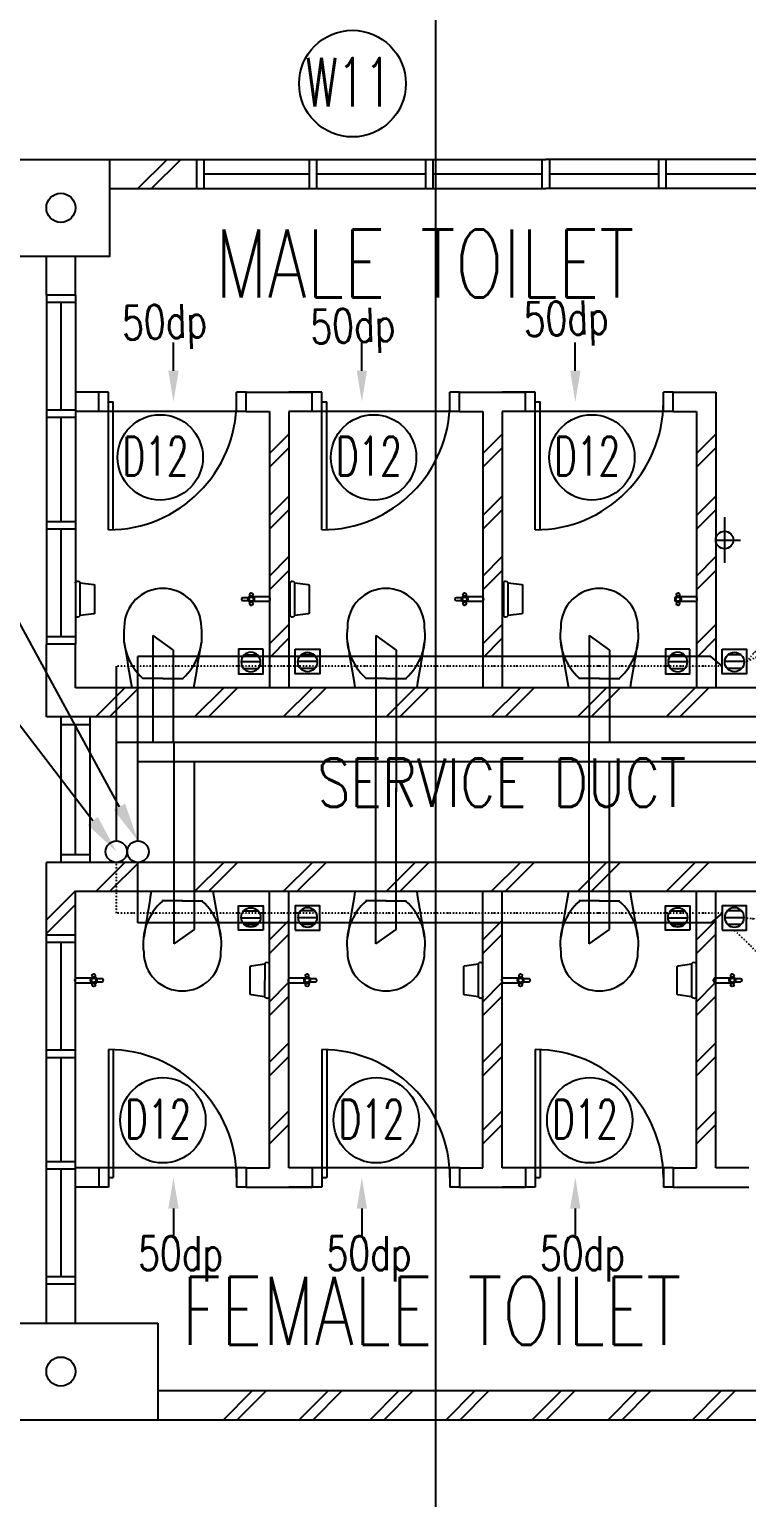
# Model space of a CAD drawing. Header units: feet. Extents: x 1613173 to 1750704, y -859418 to -757301.
# Drawn here: x 1630298 to 1633994, y -791074 to -783504 of the extents above; entities that cross this region are included whole.
import ezdxf
from ezdxf.enums import TextEntityAlignment as Align

# ---------------------------------------------------------------- set-up
doc = ezdxf.new("R2010")
doc.units = ezdxf.units.FT
doc.header["$LTSCALE"] = 13
doc.header["$MEASUREMENT"] = 0
doc.linetypes.add('DIVIDE', pattern=[1.25, 0.5, -0.25, 0, -0.25, 0, -0.25])
doc.layers.get('0').update_dxf_attribs({"linetype": 'CONTINUOUS'})
for name, color, linetype in [('AR', 7, 'CONTINUOUS'), ('COL', 3, 'CONTINUOUS'), ('DR', 7, 'CONTINUOUS'), ('FIT', 5, 'CONTINUOUS'), ('FITT', 5, 'CONTINUOUS'), ('H', 1, 'CONTINUOUS'), ('hatch', 7, 'CONTINUOUS'), ('PIPE', 5, 'DIVIDE'), ('RWDP', 145, 'CONTINUOUS'), ('SANI', 7, 'CONTINUOUS'), ('SP', 220, 'CONTINUOUS'), ('T25', 7, 'CONTINUOUS'), ('TEX', 2, 'CONTINUOUS'), ('txt', 7, 'CONTINUOUS'), ('VP', 100, 'CONTINUOUS'), ('WALL', 2, 'CONTINUOUS'), ('WIN', 5, 'CONTINUOUS'), ('WIN-T', 7, 'CONTINUOUS'), ('WP', 50, 'DIVIDE')]:
    doc.layers.add(name, color=color, linetype=linetype)
doc.styles.add('ROMANS', font='romans')

# ---------------------------------------------------------------- blocks, each defined once
blk = doc.blocks.new('100FT')
at = {"layer": 'PIPE', "linetype": 'Continuous'}
blk.add_circle((0, 0), 50, dxfattribs=at)
at = {"layer": 'WP', "linetype": 'Continuous'}
for p, q in [((-37.1, 33.5), (37.1, 33.5)), ((-49.9, -2.7), (49.9, -2.7)), ((-34, -36.7), (34, -36.7))]:
    blk.add_line(p, q, dxfattribs=at)
blk = doc.blocks.new('A$C7CE3714C')
at = {"layer": 'FIT'}
blk.add_lwpolyline([(0, 0), (126, 0), (126, 126), (0, 126)], close=True, dxfattribs=at)
at = {"layer": 'FIT', "xscale": -1}
blk.add_blockref('100FT', (63, 65.7), dxfattribs=at)

msp = doc.modelspace()

# ---------------------------------------------------------------- linework, layer by layer
at = {"color": 0}
for p, q in [((1631040.3, -785264.1), (1631040.3, -785117.8)), ((1631040.3, -785264.1), (1631040.3, -785117.8)), ((1632011.3, -785264.1), (1632011.3, -785117.8)), ((1632011.3, -785264.1), (1632011.3, -785117.8)), ((1633111.3, -785264.1), (1633111.3, -785117.8)), ((1633111.3, -785264.1), (1633111.3, -785117.8)), ((1630795.9, -786851.4), (1630795.9, -786851.4)), ((1630985.9, -786851.4), (1630880.4, -786851.4)), ((1630985, -786851.4), (1631090.5, -786851.4)), ((1631175, -786851.4), (1631175, -786851.4)), ((1631946.1, -786851.4), (1631946.1, -786851.4)), ((1632136.1, -786851.4), (1632030.6, -786851.4)), ((1632135.2, -786851.4), (1632240.7, -786851.4)), ((1632325.2, -786851.4), (1632325.2, -786851.4)), ((1633045.8, -786851.4), (1633045.7, -786851.4)), ((1633235.7, -786851.4), (1633130.2, -786851.4)), ((1633234.8, -786851.4), (1633340.3, -786851.4)), ((1633424.8, -786851.4), (1633424.8, -786851.4)), ((1631145.3, -786899.1), (1630825.6, -786899.1)), ((1632295.5, -786899.1), (1631975.8, -786899.1)), ((1633395.2, -786899.1), (1633075.4, -786899.1)), ((1631245.7, -787949.1), (1630926, -787949.1)), ((1632295.5, -787949.1), (1631975.8, -787949.1)), ((1633395.2, -787949.1), (1633075.4, -787949.1)), ((1630896.3, -787996.8), (1630896.3, -787996.8)), ((1631086.3, -787996.8), (1630980.8, -787996.8)), ((1631085.4, -787996.8), (1631190.9, -787996.8)), ((1631275.4, -787996.8), (1631275.4, -787996.8)), ((1631946.1, -787996.8), (1631946.1, -787996.8)), ((1632136.1, -787996.8), (1632030.6, -787996.8)), ((1632135.2, -787996.8), (1632240.7, -787996.8)), ((1632325.2, -787996.8), (1632325.2, -787996.8)), ((1633045.8, -787996.8), (1633045.7, -787996.8)), ((1633235.7, -787996.8), (1633130.2, -787996.8)), ((1633234.8, -787996.8), (1633340.3, -787996.8)), ((1633424.8, -787996.8), (1633424.8, -787996.8)), ((1631040.3, -789584.1), (1631040.3, -789730.4)), ((1632011.3, -789584.1), (1632011.3, -789730.4)), ((1633111.3, -789584.1), (1633111.3, -789730.4))]:
    msp.add_line(p, q, dxfattribs=at)
for centre, radius, start, end in [((1630984.2, -786584.2), 197.4, 88.97321, 180.48306), ((1630986.7, -786584.2), 197.4, 359.51694, 91.02679), ((1632134.4, -786584.2), 197.4, 88.97321, 180.48306), ((1632136.9, -786584.2), 197.4, 359.51694, 91.02679), ((1633234, -786584.2), 197.4, 88.97321, 180.48306), ((1633236.5, -786584.2), 197.4, 359.51694, 91.02679), ((1631080.4, -786628.9), 296.7, 171.65588, 228.23122), ((1630890.6, -786628.9), 296.7, 311.76878, 8.34412), ((1632230.5, -786628.9), 296.7, 171.65588, 228.23122), ((1632040.8, -786628.9), 296.7, 311.76878, 8.34412), ((1633330.2, -786628.9), 296.7, 171.65588, 228.23122), ((1633140.4, -786628.9), 296.7, 311.76878, 8.34412), ((1654755.1, -782824.6), 24273.9, 189.10107, 189.66319), ((1607215.8, -782824.6), 24273.9, 350.33681, 350.89893), ((1655905.3, -782824.6), 24273.9, 189.10107, 189.66319), ((1608366, -782824.6), 24273.9, 350.33681, 350.89893), ((1657004.9, -782824.6), 24273.9, 189.10107, 189.66319), ((1609465.6, -782824.6), 24273.9, 350.33681, 350.89893), ((1654855.5, -792023.6), 24273.9, 170.33681, 170.89893), ((1607316.2, -792023.6), 24273.9, 9.10107, 9.66319), ((1655905.3, -792023.6), 24273.9, 170.33681, 170.89893), ((1608366, -792023.6), 24273.9, 9.10107, 9.66319), ((1657004.9, -792023.6), 24273.9, 170.33681, 170.89893), ((1609465.6, -792023.6), 24273.9, 9.10107, 9.66319), ((1631180.7, -788219.3), 296.7, 131.76878, 188.34412), ((1630991, -788219.3), 296.7, 351.65588, 48.23122), ((1632230.5, -788219.3), 296.7, 131.76878, 188.34412), ((1632040.8, -788219.3), 296.7, 351.65588, 48.23122), ((1633330.2, -788219.3), 296.7, 131.76878, 188.34412), ((1633140.4, -788219.3), 296.7, 351.65588, 48.23122), ((1631084.6, -788264.1), 197.4, 179.51694, 271.02679), ((1631087.1, -788264.1), 197.4, 268.97321, 0.48306), ((1632134.4, -788264.1), 197.4, 179.51694, 271.02679), ((1632136.9, -788264.1), 197.4, 268.97321, 0.48306), ((1633234, -788264.1), 197.4, 179.51694, 271.02679), ((1633236.5, -788264.1), 197.4, 268.97321, 0.48306)]:
    msp.add_arc(centre, radius, start, end, dxfattribs=at)
for points in [[(1631013.7, -785264.1), (1631067, -785264.1), (1631040.3, -785424.1)], [(1631013.7, -785264.1), (1631067, -785264.1), (1631040.3, -785424.1)], [(1631984.7, -785264.1), (1632038, -785264.1), (1632011.3, -785424.1)], [(1631984.7, -785264.1), (1632038, -785264.1), (1632011.3, -785424.1)], [(1633084.7, -785264.1), (1633138, -785264.1), (1633111.3, -785424.1)], [(1633084.7, -785264.1), (1633138, -785264.1), (1633111.3, -785424.1)], [(1631013.7, -789584.1), (1631067, -789584.1), (1631040.3, -789424.1)], [(1631984.7, -789584.1), (1632038, -789584.1), (1632011.3, -789424.1)], [(1633084.7, -789584.1), (1633138, -789584.1), (1633111.3, -789424.1)]]:
    msp.add_solid(points, dxfattribs=at)
at = {"layer": 'AR', "color": 0}
msp.add_line((1632391.5, -781943.4), (1632391.5, -793334.6), dxfattribs=at)
at = {"layer": 'COL', "color": 0}
for points in [[(1630210.2, -784174.1), (1630710.2, -784174.1), (1630710.2, -784674.1), (1630210.2, -784674.1)], [(1630960.2, -790174.1), (1630960.2, -790674.1), (1630210.2, -790674.1), (1630210.2, -790174.1)]]:
    msp.add_lwpolyline(points, close=True, dxfattribs=at)
at = {"layer": 'DR', "color": 0}
for p, q in [((1630655.2, -785474.1), (1630655.2, -785374.1)), ((1630705.2, -785374.1), (1630655.2, -785374.1)), ((1630705.2, -786084.1), (1630705.2, -785374.1)), ((1630705.2, -785474.1), (1630705.2, -785374.1)), ((1631415.2, -785374.1), (1631365.2, -785374.1)), ((1631365.2, -785474.1), (1631365.2, -785374.1)), ((1631415.2, -785474.1), (1631415.2, -785374.1)), ((1631755.2, -785474.1), (1631755.2, -785374.1)), ((1631805.2, -785374.1), (1631755.2, -785374.1)), ((1631805.2, -786084.1), (1631805.2, -785374.1)), ((1631805.2, -785474.1), (1631805.2, -785374.1)), ((1632515.2, -785374.1), (1632465.2, -785374.1)), ((1632465.2, -785474.1), (1632465.2, -785374.1)), ((1632515.2, -785474.1), (1632515.2, -785374.1)), ((1632855.2, -785474.1), (1632855.2, -785374.1)), ((1632905.2, -785374.1), (1632855.2, -785374.1)), ((1632905.2, -786084.1), (1632905.2, -785374.1)), ((1632905.2, -785474.1), (1632905.2, -785374.1)), ((1633615.2, -785374.1), (1633565.2, -785374.1)), ((1633565.2, -785474.1), (1633565.2, -785374.1)), ((1633615.2, -785474.1), (1633615.2, -785374.1)), ((1630705.2, -785474.1), (1630655.2, -785474.1)), ((1630705.2, -785424.1), (1630730.2, -785424.1)), ((1631365.2, -785474.1), (1630705.2, -785474.1)), ((1630730.2, -786083.6), (1630730.2, -785424.1)), ((1631415.2, -785474.1), (1631365.2, -785474.1)), ((1631805.2, -785474.1), (1631755.2, -785474.1)), ((1631805.2, -785424.1), (1631830.2, -785424.1)), ((1632465.2, -785474.1), (1631805.2, -785474.1)), ((1631830.2, -786083.6), (1631830.2, -785424.1)), ((1632515.2, -785474.1), (1632465.2, -785474.1)), ((1632905.2, -785474.1), (1632855.2, -785474.1)), ((1632905.2, -785424.1), (1632930.2, -785424.1)), ((1633565.2, -785474.1), (1632905.2, -785474.1)), ((1632930.2, -786083.6), (1632930.2, -785424.1)), ((1633615.2, -785474.1), (1633565.2, -785474.1)), ((1633835.2, -786136.6), (1633963.3, -786136.6)), ((1630705.2, -788764.1), (1630705.2, -789474.1)), ((1630730.2, -788764.6), (1630730.2, -789424.1)), ((1631805.2, -788764.1), (1631805.2, -789474.1)), ((1631830.2, -788764.6), (1631830.2, -789424.1)), ((1632905.2, -788764.1), (1632905.2, -789474.1)), ((1632930.2, -788764.6), (1632930.2, -789424.1)), ((1630655.2, -789374.1), (1630655.2, -789474.1)), ((1630705.2, -789374.1), (1630655.2, -789374.1)), ((1630705.2, -789374.1), (1630705.2, -789474.1)), ((1631365.2, -789374.1), (1630705.2, -789374.1)), ((1630705.2, -789424.1), (1630730.2, -789424.1)), ((1631415.2, -789374.1), (1631365.2, -789374.1)), ((1631365.2, -789374.1), (1631365.2, -789474.1)), ((1631415.2, -789374.1), (1631415.2, -789474.1)), ((1631755.2, -789374.1), (1631755.2, -789474.1)), ((1631805.2, -789374.1), (1631755.2, -789374.1)), ((1631805.2, -789374.1), (1631805.2, -789474.1)), ((1632465.2, -789374.1), (1631805.2, -789374.1)), ((1631805.2, -789424.1), (1631830.2, -789424.1)), ((1632515.2, -789374.1), (1632465.2, -789374.1)), ((1632465.2, -789374.1), (1632465.2, -789474.1)), ((1632515.2, -789374.1), (1632515.2, -789474.1)), ((1632855.2, -789374.1), (1632855.2, -789474.1)), ((1632905.2, -789374.1), (1632855.2, -789374.1)), ((1632905.2, -789374.1), (1632905.2, -789474.1)), ((1633565.2, -789374.1), (1632905.2, -789374.1)), ((1632905.2, -789424.1), (1632930.2, -789424.1)), ((1633615.2, -789374.1), (1633565.2, -789374.1)), ((1633565.2, -789374.1), (1633565.2, -789474.1)), ((1633615.2, -789374.1), (1633615.2, -789474.1)), ((1630705.2, -789474.1), (1630655.2, -789474.1)), ((1631415.2, -789474.1), (1631365.2, -789474.1)), ((1631805.2, -789474.1), (1631755.2, -789474.1)), ((1632515.2, -789474.1), (1632465.2, -789474.1)), ((1632905.2, -789474.1), (1632855.2, -789474.1)), ((1633615.2, -789474.1), (1633565.2, -789474.1))]:
    msp.add_line(p, q, dxfattribs=at)
msp.add_lwpolyline([(1633880.6, -786019.3), (1633880.6, -786136.6), (1633880.6, -786253.9)], dxfattribs=at)
msp.add_circle((1633880.6, -786136.6), 45.3, dxfattribs=at)
for centre, start, end in [((1630705.2, -785424.1), 270, 0), ((1631805.2, -785424.1), 270, 0), ((1632905.2, -785424.1), 270, 0), ((1630705.2, -789424.1), 0, 90), ((1631805.2, -789424.1), 0, 90), ((1632905.2, -789424.1), 0, 90)]:
    msp.add_arc(centre, 660, start, end, dxfattribs=at)
at = {"layer": 'FITT', "color": 0}
for p, q in [((1631436.1, -786431.7), (1631436.1, -786424.9)), ((1631436.1, -786458.4), (1631436.1, -786451.6)), ((1631446.1, -786431.7), (1631446.1, -786424.9)), ((1631446.1, -786458.4), (1631446.1, -786451.6)), ((1631529.7, -786429.1), (1631453.4, -786429.1)), ((1631529.7, -786454.1), (1631453.4, -786454.1)), ((1632536.1, -786431.7), (1632536.1, -786424.9)), ((1632536.1, -786458.4), (1632536.1, -786451.6)), ((1632546.1, -786431.7), (1632546.1, -786424.9)), ((1632546.1, -786458.4), (1632546.1, -786451.6)), ((1632629.7, -786429.1), (1632553.4, -786429.1)), ((1632629.7, -786454.1), (1632553.4, -786454.1)), ((1633636.1, -786431.7), (1633636.1, -786424.9)), ((1633636.1, -786458.4), (1633636.1, -786451.6)), ((1633646.1, -786431.7), (1633646.1, -786424.9)), ((1633646.1, -786458.4), (1633646.1, -786451.6)), ((1633729.7, -786429.1), (1633653.4, -786429.1)), ((1633729.7, -786454.1), (1633653.4, -786454.1)), ((1630540.7, -788394.1), (1630617.1, -788394.1)), ((1630540.7, -788419.1), (1630617.1, -788419.1)), ((1630624.3, -788389.8), (1630624.3, -788396.6)), ((1630624.4, -788416.5), (1630624.4, -788423.3)), ((1630634.3, -788389.8), (1630634.3, -788396.6)), ((1630634.4, -788416.5), (1630634.4, -788423.3)), ((1631640.7, -788394.1), (1631717.1, -788394.1)), ((1631640.7, -788419.1), (1631717.1, -788419.1)), ((1631724.3, -788389.8), (1631724.3, -788396.6)), ((1631724.4, -788416.5), (1631724.4, -788423.3)), ((1631734.3, -788389.8), (1631734.3, -788396.6)), ((1631734.4, -788416.5), (1631734.4, -788423.3)), ((1632740.7, -788394.1), (1632817.1, -788394.1)), ((1632740.7, -788419.1), (1632817.1, -788419.1)), ((1632824.3, -788389.8), (1632824.3, -788396.6)), ((1632824.4, -788416.5), (1632824.4, -788423.3)), ((1632834.3, -788389.8), (1632834.3, -788396.6)), ((1632834.4, -788416.5), (1632834.4, -788423.3)), ((1633832, -788394.1), (1633908.3, -788394.1)), ((1633832, -788419.1), (1633908.3, -788419.1)), ((1633915.6, -788389.8), (1633915.6, -788396.6)), ((1633915.6, -788416.5), (1633915.6, -788423.3)), ((1633925.6, -788389.8), (1633925.6, -788396.6)), ((1633925.6, -788416.5), (1633925.6, -788423.3))]:
    msp.add_line(p, q, dxfattribs=at)
at = {"layer": 'FITT', "color": 0, "elevation": 0}
for points in [[(1631425.3, -786434.1), (1631398.6, -786434.2, 1), (1631398.6, -786449.2), (1631425.3, -786449.1)], [(1632525.3, -786434.1), (1632498.6, -786434.2, 1), (1632498.6, -786449.2), (1632525.3, -786449.1)], [(1630645.2, -788414.1), (1630671.9, -788414, 1), (1630671.8, -788399), (1630645.2, -788399.1)], [(1631745.2, -788414.1), (1631771.9, -788414, 1), (1631771.8, -788399), (1631745.2, -788399.1)], [(1632845.2, -788414.1), (1632871.9, -788414, 1), (1632871.8, -788399), (1632845.2, -788399.1)], [(1633936.4, -788414.1), (1633963.1, -788414, 1), (1633963.1, -788399), (1633936.4, -788399.1)]]:
    msp.add_lwpolyline(points, format="xyb", dxfattribs=at)
at = {"layer": 'FITT', "color": 0}
for centre, radius in [((1631441.1, -786441.6), 11.1), ((1631441.1, -786417.9), 8.61), ((1631441.1, -786465.4), 8.61), ((1632541.1, -786441.6), 11.1), ((1632541.1, -786417.9), 8.61), ((1632541.1, -786465.4), 8.61), ((1633641.1, -786441.6), 11.1), ((1633641.1, -786417.9), 8.61), ((1633641.1, -786465.4), 8.61), ((1630629.3, -788406.6), 11.1), ((1630629.3, -788382.8), 8.61), ((1630629.4, -788430.3), 8.61), ((1631729.3, -788406.6), 11.1), ((1631729.3, -788382.8), 8.61), ((1631729.4, -788430.3), 8.61), ((1632829.3, -788406.6), 11.1), ((1632829.3, -788382.8), 8.61), ((1632829.4, -788430.3), 8.61), ((1633920.6, -788406.6), 11.1), ((1633920.6, -788382.8), 8.61), ((1633920.6, -788430.3), 8.61)]:
    msp.add_circle(centre, radius, dxfattribs=at)
for centre, radius, start, end in [((1631441.1, -786441.6), 17.5, 106.78275, 253.2851), ((1631441.1, -786441.6), 17.5, 286.78275, 73.2851), ((1631526.5, -786441.6), 12.9, 284.6714, 75.39645), ((1632541.1, -786441.6), 17.5, 106.78275, 253.2851), ((1632541.1, -786441.6), 17.5, 286.78275, 73.2851), ((1632626.5, -786441.6), 12.9, 284.6714, 75.39645), ((1633641.1, -786441.6), 17.5, 106.78275, 253.2851), ((1633641.1, -786441.6), 17.5, 286.78275, 73.2851), ((1633726.5, -786441.6), 12.9, 284.6714, 75.39645), ((1630544, -788406.6), 12.9, 104.6714, 255.39645), ((1630629.3, -788406.6), 17.5, 106.78275, 253.2851), ((1630629.3, -788406.6), 17.5, 286.78275, 73.2851), ((1631644, -788406.6), 12.9, 104.6714, 255.39645), ((1631729.3, -788406.6), 17.5, 106.78275, 253.2851), ((1631729.3, -788406.6), 17.5, 286.78275, 73.2851), ((1632744, -788406.6), 12.9, 104.6714, 255.39645), ((1632829.3, -788406.6), 17.5, 106.78275, 253.2851), ((1632829.3, -788406.6), 17.5, 286.78275, 73.2851), ((1633835.2, -788406.6), 12.9, 104.6714, 255.39645), ((1633920.6, -788406.6), 17.5, 106.78275, 253.2851), ((1633920.6, -788406.6), 17.5, 286.78275, 73.2851)]:
    msp.add_arc(centre, radius, start, end, dxfattribs=at)
at = {"layer": 'H', "color": 0}
for p, q in [((1630857.1, -784324.1), (1631007.1, -784174.1)), ((1630927.8, -784324.1), (1631077.8, -784174.1)), ((1631535.2, -785691), (1631635.2, -785591)), ((1632635.2, -785691), (1632735.2, -785591)), ((1633735.2, -785691), (1633835.2, -785591)), ((1631535.2, -785761.7), (1631635.2, -785661.7)), ((1632635.2, -785761.7), (1632735.2, -785661.7)), ((1633735.2, -785761.7), (1633835.2, -785661.7)), ((1631535.2, -786010.5), (1631635.2, -785910.5)), ((1632635.2, -786010.5), (1632735.2, -785910.5)), ((1633735.2, -786010.5), (1633835.2, -785910.5)), ((1631535.2, -786081.2), (1631635.2, -785981.2)), ((1632635.2, -786081.2), (1632735.2, -785981.2)), ((1633735.2, -786081.2), (1633835.2, -785981.2)), ((1631535.2, -786322.3), (1631635.2, -786222.3)), ((1632635.2, -786322.3), (1632735.2, -786222.3)), ((1633735.2, -786322.3), (1633835.2, -786222.3)), ((1631535.2, -786393), (1631635.2, -786293)), ((1632635.2, -786393), (1632735.2, -786293)), ((1633735.2, -786393), (1633835.2, -786293)), ((1631535.2, -786672.6), (1631635.2, -786572.6)), ((1632635.2, -786672.6), (1632735.2, -786572.6)), ((1633735.2, -786672.6), (1633835.2, -786572.6)), ((1631535.2, -786743.3), (1631635.2, -786643.3)), ((1632635.2, -786743.3), (1632735.2, -786643.3)), ((1633735.2, -786743.3), (1633835.2, -786643.3)), ((1630640.4, -787049.1), (1630790.4, -786899.1)), ((1630711.1, -787049.1), (1630861.1, -786899.1)), ((1631149.4, -787049.1), (1631299.4, -786899.1)), ((1631220.1, -787049.1), (1631370.1, -786899.1)), ((1631606.2, -787049.1), (1631756.2, -786899.1)), ((1631676.9, -787049.1), (1631826.9, -786899.1)), ((1632135.7, -787049.1), (1632285.7, -786899.1)), ((1632206.4, -787049.1), (1632356.4, -786899.1)), ((1632678.3, -787049.1), (1632828.3, -786899.1)), ((1632749, -787049.1), (1632899, -786899.1)), ((1633122.4, -787049.1), (1633272.4, -786899.1)), ((1633193.1, -787049.1), (1633343.1, -786899.1)), ((1633579.2, -787049.1), (1633729.2, -786899.1)), ((1633649.9, -787049.1), (1633799.9, -786899.1)), ((1630640.4, -787949.1), (1630790.4, -787799.1)), ((1630711.1, -787949.1), (1630861.1, -787799.1)), ((1631149.4, -787949.1), (1631299.4, -787799.1)), ((1631220.1, -787949.1), (1631370.1, -787799.1)), ((1631606.2, -787949.1), (1631756.2, -787799.1)), ((1631676.9, -787949.1), (1631826.9, -787799.1)), ((1632135.7, -787949.1), (1632285.7, -787799.1)), ((1632206.4, -787949.1), (1632356.4, -787799.1)), ((1632678.3, -787949.1), (1632828.3, -787799.1)), ((1632749, -787949.1), (1632899, -787799.1)), ((1633122.4, -787949.1), (1633272.4, -787799.1)), ((1633193.1, -787949.1), (1633343.1, -787799.1)), ((1633579.2, -787949.1), (1633729.2, -787799.1)), ((1633649.9, -787949.1), (1633799.9, -787799.1)), ((1630385.2, -788094.9), (1630535.2, -787944.9)), ((1630385.2, -788165.6), (1630535.2, -788015.6)), ((1631535.2, -788197.7), (1631635.2, -788097.7)), ((1632635.2, -788197.7), (1632735.2, -788097.7)), ((1633735.2, -788197.7), (1633835.2, -788097.7)), ((1631535.2, -788268.4), (1631635.2, -788168.4)), ((1632635.2, -788268.4), (1632735.2, -788168.4)), ((1633735.2, -788268.4), (1633835.2, -788168.4)), ((1631535.2, -788517.2), (1631635.2, -788417.2)), ((1632635.2, -788517.2), (1632735.2, -788417.2)), ((1633735.2, -788517.2), (1633835.2, -788417.2)), ((1631535.2, -788587.9), (1631635.2, -788487.9)), ((1632635.2, -788587.9), (1632735.2, -788487.9)), ((1633735.2, -788587.9), (1633835.2, -788487.9)), ((1631535.2, -788829), (1631635.2, -788729)), ((1632635.2, -788829), (1632735.2, -788729)), ((1633735.2, -788829), (1633835.2, -788729)), ((1631535.2, -788899.8), (1631635.2, -788799.8)), ((1632635.2, -788899.8), (1632735.2, -788799.8)), ((1633735.2, -788899.8), (1633835.2, -788799.8)), ((1631535.2, -789179.3), (1631635.2, -789079.3)), ((1632635.2, -789179.3), (1632735.2, -789079.3)), ((1633735.2, -789179.3), (1633835.2, -789079.3)), ((1631535.2, -789250.1), (1631635.2, -789150.1)), ((1632635.2, -789250.1), (1632735.2, -789150.1)), ((1633735.2, -789250.1), (1633835.2, -789150.1))]:
    msp.add_line(p, q, dxfattribs=at)
at = {"layer": 'hatch', "color": 0}
for p, q in [((1631295.7, -790674.1), (1631445.7, -790524.1)), ((1631295.7, -790674.1), (1631445.7, -790524.1)), ((1631367.3, -790674.1), (1631517.3, -790524.1)), ((1631367.3, -790674.1), (1631517.3, -790524.1)), ((1631687.1, -790674.1), (1631837.1, -790524.1)), ((1631687.1, -790674.1), (1631837.1, -790524.1)), ((1631758.8, -790674.1), (1631908.8, -790524.1)), ((1631758.8, -790674.1), (1631908.8, -790524.1)), ((1632052.4, -790674.1), (1632202.4, -790524.1)), ((1632052.4, -790674.1), (1632202.4, -790524.1)), ((1632124, -790674.1), (1632274, -790524.1)), ((1632124, -790674.1), (1632274, -790524.1)), ((1632443.8, -790674.1), (1632593.8, -790524.1)), ((1632443.8, -790674.1), (1632593.8, -790524.1)), ((1632515.5, -790674.1), (1632665.5, -790524.1)), ((1632515.5, -790674.1), (1632665.5, -790524.1)), ((1632887.7, -790674.1), (1633037.7, -790524.1)), ((1632887.7, -790674.1), (1633037.7, -790524.1)), ((1632959.3, -790674.1), (1633109.3, -790524.1)), ((1632959.3, -790674.1), (1633109.3, -790524.1)), ((1633279.1, -790674.1), (1633429.1, -790524.1)), ((1633279.1, -790674.1), (1633429.1, -790524.1)), ((1633350.8, -790674.1), (1633500.8, -790524.1)), ((1633350.8, -790674.1), (1633500.8, -790524.1)), ((1633713.1, -790674.1), (1633863.1, -790524.1)), ((1633713.1, -790674.1), (1633863.1, -790524.1)), ((1633784.8, -790674.1), (1633934.8, -790524.1)), ((1633784.8, -790674.1), (1633934.8, -790524.1))]:
    msp.add_line(p, q, dxfattribs=at)
at = {"layer": 'RWDP', "color": 0}
for centre in [(1630460.2, -784424.1), (1630460.2, -790424.1)]:
    msp.add_circle(centre, 75, dxfattribs=at)
at = {"layer": 'SANI', "color": 0}
for points in [[(1630560, -786526.4), (1630560.2, -786356.8, 0.565426), (1630532.1, -786359.4, 0.460184)], [(1630535.2, -786355), (1630535.2, -786528.2, 0.460184), (1630560.2, -786526.4)], [(1630560.2, -786356.8), (1630629.9, -786366.7, -0.373687), (1630634.2, -786371.7), (1630634, -786511.8, -0.373687), (1630629.7, -786516.7), (1630560, -786526.5)], [(1631665.5, -786526.4), (1631665.7, -786356.8, 0.460184), (1631640.7, -786355, 0.460184)], [(1631640.7, -786355), (1631640.7, -786528.2, 0.460184), (1631665.7, -786526.4)], [(1631665.7, -786356.8), (1631735.4, -786366.7, -0.373687), (1631739.7, -786371.7), (1631739.5, -786511.8, -0.373687), (1631735.2, -786516.7), (1631665.5, -786526.5)], [(1632765.5, -786526.4), (1632765.7, -786356.8, 0.460184), (1632740.7, -786355, 0.460184)], [(1632740.7, -786355), (1632740.7, -786528.2, 0.460184), (1632765.7, -786526.4)], [(1632765.7, -786356.8), (1632835.4, -786366.7, -0.373687), (1632839.7, -786371.7), (1632839.5, -786511.8, -0.373687), (1632835.2, -786516.7), (1632765.5, -786526.5)], [(1631510.2, -788491.4), (1631440.5, -788481.5, -0.373687), (1631436.3, -788476.5), (1631436.4, -788336.4, -0.373687), (1631440.8, -788331.5), (1631510.5, -788321.7)], [(1631535.2, -788493.2), (1631535.2, -788320, 0.460184), (1631510.2, -788321.8)], [(1631510.5, -788321.8), (1631510.2, -788491.4, 0.565426), (1631538.4, -788488.8, 0.460184)], [(1632610.2, -788491.4), (1632540.5, -788481.5, -0.373687), (1632536.3, -788476.5), (1632536.4, -788336.4, -0.373687), (1632540.8, -788331.5), (1632610.5, -788321.7)], [(1632635.2, -788493.2), (1632635.2, -788320, 0.460184), (1632610.2, -788321.8)], [(1632610.5, -788321.8), (1632610.2, -788491.4, 0.565426), (1632638.4, -788488.8, 0.460184)], [(1633710.2, -788491.4), (1633640.5, -788481.5, -0.373687), (1633636.3, -788476.5), (1633636.4, -788336.4, -0.373687), (1633640.8, -788331.5), (1633710.5, -788321.7)], [(1633735.2, -788493.2), (1633735.2, -788320, 0.460184), (1633710.2, -788321.8)], [(1633710.5, -788321.8), (1633710.2, -788491.4, 0.565426), (1633738.4, -788488.8, 0.460184)]]:
    msp.add_lwpolyline(points, format="xyb", dxfattribs=at)
at = {"layer": 'SP', "color": 0}
for p, q in [((1630624.3, -787584.6), (1629833.4, -786551.5)), ((1630933.2, -786628.9), (1630933.2, -787180.8)), ((1632083.4, -786628.9), (1632083.4, -787180.8)), ((1633183, -786628.9), (1633183, -787180.8)), ((1630745.9, -787687.7), (1630745.9, -786787.9)), ((1635303.9, -787180.8), (1630745.9, -787180.8)), ((1631043.6, -788219.3), (1631043.6, -787180.8)), ((1632083.4, -788219.3), (1632083.4, -787180.8)), ((1633183, -788219.3), (1633183, -787180.8))]:
    msp.add_line(p, q, dxfattribs=at)
msp.add_circle((1630745.9, -787743.4), 55.7, dxfattribs=at)
msp.add_solid([(1630650.8, -787564.3), (1630597.9, -787604.8), (1630745.9, -787743.4)], dxfattribs=at)
at = {"layer": 'VP', "color": 0}
for p, q in [((1630761.8, -787512), (1629680.6, -785523.8)), ((1630933.2, -786628.9), (1631038.3, -786703.8)), ((1632083.4, -786628.9), (1632188.5, -786703.8)), ((1633183, -786628.9), (1633288.1, -786703.8)), ((1631038.3, -786703.8), (1631038.3, -787180.8)), ((1632188.5, -786703.8), (1632188.5, -787434.5)), ((1633288.1, -786703.8), (1633288.1, -787180.8)), ((1633809.4, -786737.9), (1630857.4, -786737.9)), ((1630857.4, -787687.7), (1630857.4, -786737.9)), ((1633868.3, -786787.9), (1633809.4, -786737.9)), ((1635608.1, -787280.8), (1630857.4, -787280.8)), ((1631148.8, -788144.4), (1631148.8, -787280.8)), ((1633288.1, -788144.4), (1633288.1, -787280.8)), ((1632188.5, -788144.4), (1632188.5, -787413.7)), ((1630857.4, -788110.3), (1630857.4, -787799.1)), ((1633868.3, -788060.3), (1633809.4, -788110.3)), ((1633809.4, -788110.3), (1630857.4, -788110.3)), ((1631043.6, -788219.3), (1631148.8, -788144.4)), ((1632083.4, -788219.3), (1632188.5, -788144.4)), ((1633183, -788219.3), (1633288.1, -788144.4))]:
    msp.add_line(p, q, dxfattribs=at)
msp.add_circle((1630857.4, -787743.4), 55.7, dxfattribs=at)
msp.add_solid([(1630791.1, -787496), (1630732.5, -787527.9), (1630857.4, -787687.7)], dxfattribs=at)
at = {"layer": 'WALL', "color": 0}
for p, q in [((1630710.2, -784174.1), (1631160.2, -784174.1)), ((1631160.2, -784324.1), (1631160.2, -784174.1)), ((1631160.2, -784324.1), (1631160.2, -784174.1)), ((1630710.2, -784324.1), (1631160.2, -784324.1)), ((1630385.2, -784874.1), (1630385.2, -784674.1)), ((1630535.2, -784874.1), (1630535.2, -784674.1)), ((1630535.2, -784874.1), (1630385.2, -784874.1)), ((1630655.2, -785374.1), (1630535.2, -785374.1)), ((1631415.2, -785374.1), (1631755.2, -785374.1)), ((1631535.2, -785374.1), (1631635.2, -785374.1)), ((1631755.2, -785374.1), (1631635.2, -785374.1)), ((1632515.2, -785374.1), (1632855.2, -785374.1)), ((1632635.2, -785374.1), (1632735.2, -785374.1)), ((1632855.2, -785374.1), (1632735.2, -785374.1)), ((1633615.2, -785374.1), (1633835.2, -785374.1)), ((1633735.2, -785374.1), (1633835.2, -785374.1)), ((1633835.2, -785374.1), (1633835.2, -786899.1)), ((1630655.2, -785474.1), (1630535.2, -785474.1)), ((1631415.2, -785474.1), (1631535.2, -785474.1)), ((1631535.2, -785474.1), (1631535.2, -786899.1)), ((1631635.2, -785474.1), (1631635.2, -786899.1)), ((1631755.2, -785474.1), (1631635.2, -785474.1)), ((1632515.2, -785474.1), (1632635.2, -785474.1)), ((1632635.2, -785474.1), (1632635.2, -786899.1)), ((1632735.2, -785474.1), (1632735.2, -786899.1)), ((1632855.2, -785474.1), (1632735.2, -785474.1)), ((1633615.2, -785474.1), (1633735.2, -785474.1)), ((1633735.2, -785474.1), (1633735.2, -786899.1)), ((1630385.2, -787049.1), (1630385.2, -786674.1)), ((1630535.2, -786674.1), (1630385.2, -786674.1)), ((1630535.2, -786899.1), (1630535.2, -786674.1)), ((1634985.6, -786899.1), (1630535.2, -786899.1)), ((1635085.6, -787049.1), (1630385.2, -787049.1)), ((1630385.2, -788174.1), (1630385.2, -787799.1)), ((1637235.2, -787799.1), (1630385.2, -787799.1)), ((1630535.2, -788174.1), (1630535.2, -787949.1)), ((1637085.2, -787949.1), (1630535.2, -787949.1)), ((1631535.2, -789374.1), (1631535.2, -787949.1)), ((1631635.2, -789374.1), (1631635.2, -787949.1)), ((1632635.2, -789374.1), (1632635.2, -787949.1)), ((1632735.2, -789374.1), (1632735.2, -787949.1)), ((1633735.2, -789374.1), (1633735.2, -787949.1)), ((1633835.2, -789374.1), (1633835.2, -787949.1)), ((1630535.2, -788174.1), (1630385.2, -788174.1)), ((1630655.2, -789374.1), (1630535.2, -789374.1)), ((1631415.2, -789374.1), (1631535.2, -789374.1)), ((1631755.2, -789374.1), (1631635.2, -789374.1)), ((1632515.2, -789374.1), (1632635.2, -789374.1)), ((1632855.2, -789374.1), (1632735.2, -789374.1)), ((1633615.2, -789374.1), (1633735.2, -789374.1)), ((1634005.4, -789374.1), (1633835.2, -789374.1)), ((1630655.2, -789474.1), (1630535.2, -789474.1)), ((1631415.2, -789474.1), (1631755.2, -789474.1)), ((1631535.2, -789474.1), (1631635.2, -789474.1)), ((1631755.2, -789474.1), (1631635.2, -789474.1)), ((1632515.2, -789474.1), (1632855.2, -789474.1)), ((1632635.2, -789474.1), (1632735.2, -789474.1)), ((1632855.2, -789474.1), (1632735.2, -789474.1)), ((1633615.2, -789474.1), (1633835.2, -789474.1)), ((1633735.2, -789474.1), (1633835.2, -789474.1)), ((1633835.2, -789474.1), (1634005.4, -789474.1)), ((1630385.2, -790174.1), (1630385.2, -789974.1)), ((1630535.2, -789974.1), (1630385.2, -789974.1)), ((1630535.2, -790174.1), (1630535.2, -789974.1)), ((1635160.2, -790524.1), (1630960.2, -790524.1)), ((1635160.2, -790674.1), (1630960.2, -790674.1)), ((1635160.2, -790674.1), (1630960.2, -790674.1))]:
    msp.add_line(p, q, dxfattribs=at)
at = {"layer": 'WIN', "color": 0}
for p, q in [((1631160.2, -784174.1), (1632960.2, -784174.1)), ((1631198.2, -784324.1), (1631198.2, -784174.1)), ((1631741.2, -784324.1), (1631741.2, -784174.1)), ((1631779.2, -784324.1), (1631779.2, -784174.1)), ((1632341.2, -784324.1), (1632341.2, -784174.1)), ((1632379.2, -784324.1), (1632379.2, -784174.1)), ((1632941.2, -784324.1), (1632941.2, -784174.1)), ((1634760.2, -784174.1), (1632960.2, -784174.1)), ((1632979.2, -784324.1), (1632979.2, -784174.1)), ((1633541.2, -784324.1), (1633541.2, -784174.1)), ((1633579.2, -784324.1), (1633579.2, -784174.1)), ((1631160.2, -784324.1), (1632960.2, -784324.1)), ((1634760.2, -784324.1), (1632960.2, -784324.1)), ((1630385.2, -784874.1), (1630385.2, -786674.1)), ((1630535.2, -784874.1), (1630535.2, -786674.1)), ((1630535.2, -784912.1), (1630385.2, -784912.1)), ((1630535.2, -785467.8), (1630385.2, -785467.8)), ((1630535.2, -785505.8), (1630385.2, -785505.8)), ((1630535.2, -786042.4), (1630385.2, -786042.4)), ((1630535.2, -786080.4), (1630385.2, -786080.4)), ((1630535.2, -786636.1), (1630385.2, -786636.1)), ((1630460.2, -787049.1), (1630460.2, -787799.1)), ((1630610.2, -787799.1), (1630610.2, -787049.1)), ((1630610.2, -787089.1), (1630460.2, -787089.1)), ((1630610.2, -787759.1), (1630460.2, -787759.1)), ((1630385.2, -789974.1), (1630385.2, -788174.1)), ((1630535.2, -788212.1), (1630385.2, -788212.1)), ((1630535.2, -789974.1), (1630535.2, -788174.1)), ((1630535.2, -788767.8), (1630385.2, -788767.8)), ((1630535.2, -788805.8), (1630385.2, -788805.8)), ((1630535.2, -789342.4), (1630385.2, -789342.4)), ((1630535.2, -789380.4), (1630385.2, -789380.4)), ((1630535.2, -789936.1), (1630385.2, -789936.1))]:
    msp.add_line(p, q, dxfattribs=at)
at = {"layer": 'WIN', "color": 0, "const_width": 10, "flags": 128}
for points in [[(1631198.2, -784249.1), (1631741.2, -784249.1)], [(1631779.2, -784249.1), (1632341.2, -784249.1)], [(1632379.2, -784249.1), (1632941.2, -784249.1)], [(1633541.2, -784249.1), (1632979.2, -784249.1)], [(1634141.2, -784249.1), (1633579.2, -784249.1)], [(1630460.2, -784912.1), (1630460.2, -785467.8)], [(1630460.2, -785505.8), (1630460.2, -786042.4)], [(1630460.2, -786080.4), (1630460.2, -786636.1)], [(1630535.2, -787759.1), (1630535.2, -787089.1)], [(1630460.2, -788767.8), (1630460.2, -788212.1)], [(1630460.2, -789342.4), (1630460.2, -788805.8)], [(1630460.2, -789936.1), (1630460.2, -789380.4)]]:
    msp.add_lwpolyline(points, dxfattribs=at)
at = {"layer": 'WIN-T', "color": 0}
for centre, radius in [((1631962.9, -783783.5), 275), ((1630972, -785710.5), 220), ((1632072, -785710.5), 220), ((1633197, -785710.5), 220), ((1630985.8, -789128.4), 220), ((1632085.8, -789128.4), 220), ((1633185.8, -789128.4), 220)]:
    msp.add_circle(centre, radius, dxfattribs=at)
at = {"layer": 'WP', "color": 0}
for p, q in [((1633994.3, -786762.9), (1636229.9, -784199.1)), ((1636177.3, -785866.8), (1633994.3, -786762.9)), ((1633868.3, -786787.9), (1630745.9, -786787.9)), ((1630745.9, -788060.3), (1630745.9, -787799.1)), ((1633868.3, -788060.3), (1630745.9, -788060.3)), ((1633994.3, -788085.3), (1635516.8, -788249.1)), ((1633931.3, -788148.3), (1640660.2, -794661.1))]:
    msp.add_line(p, q, dxfattribs=at)

# ---------------------------------------------------------------- block references
at = {"layer": 'T25', "color": 0, "rotation": 180}
for p in [(1631502.2, -786699.9), (1631502.2, -786699.9), (1633702.2, -786699.9), (1633702.2, -786699.9)]:
    msp.add_blockref('A$C7CE3714C', p, dxfattribs=at)
at = {"layer": 'T25', "color": 0, "xscale": -1, "rotation": 180}
for p in [(1631668.3, -786699.9), (1631668.3, -786699.9), (1633868.3, -786699.9), (1633868.3, -786699.9)]:
    msp.add_blockref('A$C7CE3714C', p, dxfattribs=at)
at = {"layer": 'T25', "color": 0, "xscale": -1}
for p in [(1631502.2, -788148.3), (1631502.2, -788148.3), (1633702.2, -788148.3), (1633702.2, -788148.3)]:
    msp.add_blockref('A$C7CE3714C', p, dxfattribs=at)
at = {"layer": 'T25', "color": 0}
for p in [(1631668.3, -788148.3), (1631668.3, -788148.3), (1633868.3, -788148.3), (1633868.3, -788148.3)]:
    msp.add_blockref('A$C7CE3714C', p, dxfattribs=at)

# ---------------------------------------------------------------- texts
at = {"color": 0, "style": 'ROMANS', "width": 0.75}
for s, p in [('MALE TOILET', (1631254.9, -784886.2)), ('FEMALE TOILET', (1631081.9, -790286.4))]:
    msp.add_text(s, height=350, dxfattribs=at).set_placement(p)
at = {"layer": 'TEX', "color": 0, "ltscale": 0.5, "style": 'ROMANS', "width": 0.75}
for p in [(1630777.9, -785105.3), (1631748.4, -785125.3), (1632847.7, -785087.9)]:
    msp.add_text('50dp', height=175, rotation=1.94526, dxfattribs=at).set_placement(p)
for p in [(1630858.2, -789901.7), (1631829.2, -789901.7), (1632929.2, -789901.7)]:
    msp.add_text('50dp', height=175, dxfattribs=at).set_placement(p)
at = {"layer": 'txt', "color": 0, "ltscale": 10, "style": 'ROMANS', "width": 0.8}
msp.add_text('SERVICE DUCT', height=250, dxfattribs=at).set_placement((1632731.9, -787388.1, 3887.4), align=Align.MIDDLE)
at = {"layer": 'WIN-T', "color": 0, "style": 'ROMANS', "width": 0.65}
for s, height, p in [('W11', 250, (1631719.8, -783900.8)), ('D12', 200, (1630777.5, -785804.4)), ('D12', 200, (1631877.5, -785804.4)), ('D12', 200, (1633002.5, -785804.4)), ('D12', 200, (1630791.4, -789222.3)), ('D12', 200, (1631891.4, -789222.3)), ('D12', 200, (1632991.4, -789222.3))]:
    msp.add_text(s, height=height, dxfattribs=at).set_placement(p)

doc.saveas('drawing.dxf')
